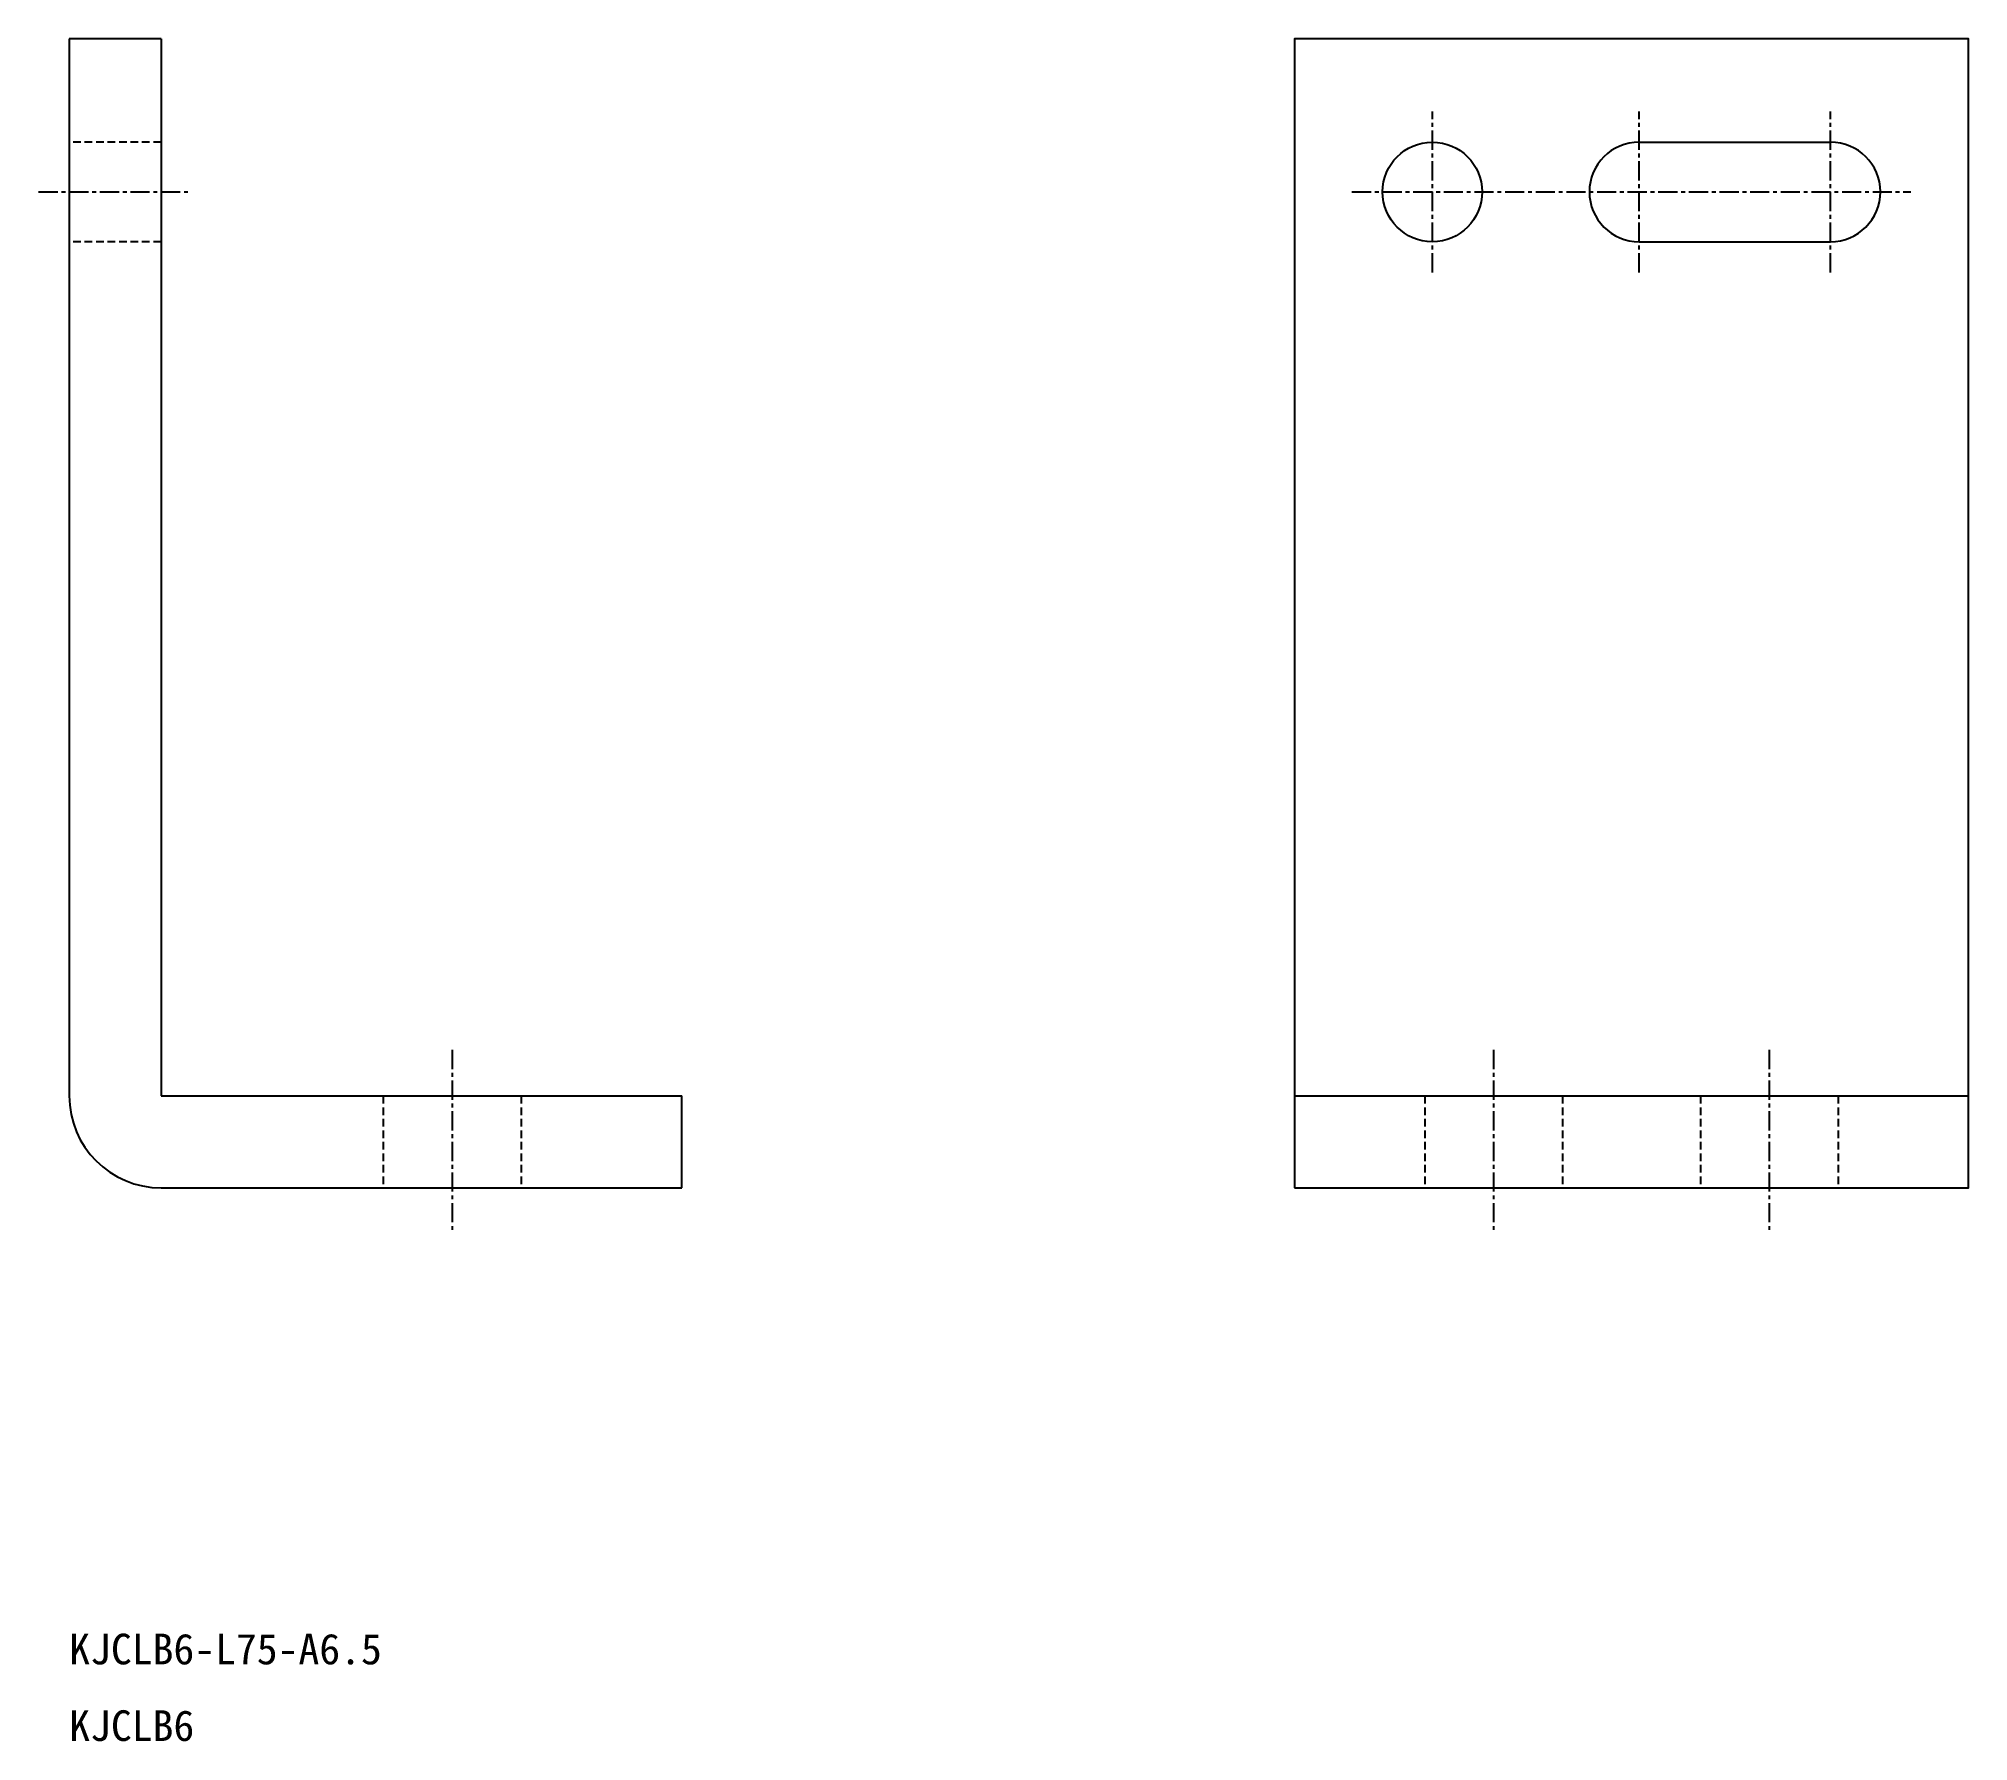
# Model space of a CAD drawing. Extents: x -656 to -530, y -1182 to -1071.
import ezdxf

# ---------------------------------------------------------------- set-up
doc = ezdxf.new("R2010")
doc.units = 0
doc.linetypes.add('CENTER', pattern=[2, 1.25, -0.25, 0.25, -0.25])
doc.linetypes.add('DASHED', pattern=[0.75, 0.5, -0.25])
doc.layers.get('0').update_dxf_attribs({"linetype": 'CONTINUOUS'})
doc.layers.add('CENTER', color=1, linetype='CENTER')

msp = doc.modelspace()

# ---------------------------------------------------------------- linework, layer by layer
at = {"color": 7, "linetype": 'CONTINUOUS'}
for p, q in [((-647.53, -1071.15), (-653.53, -1071.15)), ((-653.53, -1071.15), (-653.53, -1140.15)), ((-647.53, -1071.15), (-653.53, -1071.15)), ((-647.53, -1071.15), (-647.53, -1140.15)), ((-551.03, -1077.9), (-538.53, -1077.9)), ((-551.03, -1084.4), (-538.53, -1084.4)), ((-647.53, -1140.15), (-613.53, -1140.15)), ((-613.53, -1146.15), (-613.53, -1140.15)), ((-573.53, -1140.15), (-529.53, -1140.15)), ((-647.53, -1146.15), (-613.53, -1146.15))]:
    msp.add_line(p, q, dxfattribs=at)
at = {"color": 3, "linetype": 'DASHED'}
for p, q in [((-647.53, -1077.9), (-653.53, -1077.9)), ((-647.53, -1084.4), (-653.53, -1084.4)), ((-633.03, -1140.15), (-633.03, -1146.15)), ((-624.03, -1140.15), (-624.03, -1146.15)), ((-565.03, -1140.15), (-565.03, -1146.15)), ((-556.03, -1140.15), (-556.03, -1146.15)), ((-547.03, -1140.15), (-547.03, -1146.15)), ((-538.03, -1140.15), (-538.03, -1146.15))]:
    msp.add_line(p, q, dxfattribs=at)
at = {"color": 7, "linetype": 'CONTINUOUS'}
msp.add_lwpolyline([(-573.53, -1146.15), (-529.53, -1146.15), (-529.53, -1071.15), (-573.53, -1071.15)], close=True, dxfattribs=at)
msp.add_circle((-564.53, -1081.15), 3.25, dxfattribs=at)
for centre, radius, start, end in [((-551.03, -1081.15), 3.25, 90, 270), ((-538.53, -1081.15), 3.25, 270, 90), ((-647.53, -1140.15), 6, 180, 270)]:
    msp.add_arc(centre, radius, start, end, dxfattribs=at)
at = {"layer": 'CENTER', "color": 1, "linetype": 'CENTER'}
for p, q in [((-564.53, -1086.4), (-564.53, -1075.9)), ((-551.03, -1086.4), (-551.03, -1075.9)), ((-538.53, -1086.4), (-538.53, -1075.9)), ((-655.53, -1081.15), (-645.53, -1081.15)), ((-569.78, -1081.15), (-533.28, -1081.15)), ((-628.53, -1137.15), (-628.53, -1149.15)), ((-560.53, -1137.15), (-560.53, -1149.15)), ((-542.53, -1137.15), (-542.53, -1149.15))]:
    msp.add_line(p, q, dxfattribs=at)

# ---------------------------------------------------------------- texts
for s, p in [('KJCLB6-L75-A6.5', (-653.53, -1177.25)), ('KJCLB6', (-653.53, -1182.25))]:
    msp.add_text(s, height=2).set_placement(p)

doc.saveas('drawing.dxf')
